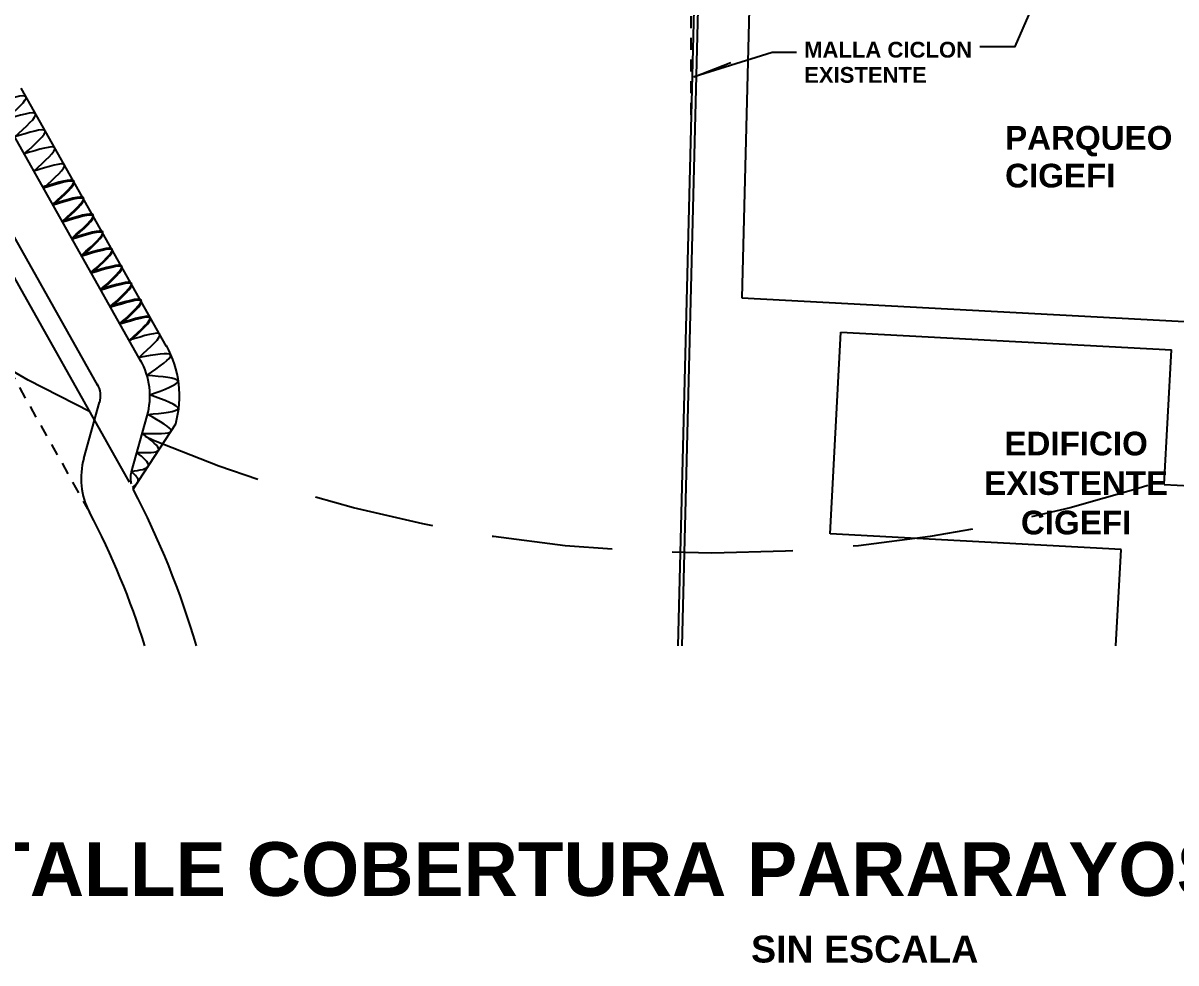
# Model space of a CAD drawing. Extents: x 268 to 383, y 668 to 793.
# Drawn here: x 360.74 to 372.69, y 759.34 to 769.08 of the extents above; entities that cross this region are included whole.
import ezdxf

# ---------------------------------------------------------------- set-up
doc = ezdxf.new("R2010")
doc.units = 0
doc.header["$LTSCALE"] = 0.5
doc.header["$MEASUREMENT"] = 0
doc.linetypes.add('DASHED2', pattern=[0.375, 0.25, -0.125])
doc.linetypes.add('HIDDEN', pattern=[0.375, 0.25, -0.125])
for name, color, linetype in [('2', 1, 'CONTINUOUS'), ('9', 1, 'DASHED2'), ('ACERA', 5, 'CONTINUOUS'), ('CALLE-PROY', 3, 'DASHED2'), ('DISEÑO-CORDON', 3, 'CONTINUOUS'), ('DISEÑO-LINEA-PROPIEDAD', 3, 'CONTINUOUS'), ('EDIF', 7, 'CONTINUOUS'), ('PLUMA2', 1, 'CONTINUOUS'), ('TEXT', 5, 'CONTINUOUS'), ('TEXTO', 7, 'CONTINUOUS'), ('tuberia_alumbrado', 3, 'DASHED2')]:
    doc.layers.add(name, color=color, linetype=linetype)
doc.styles.add('ALR', font='sanssb__.ttf')
doc.styles.add('ALR4', font='sanssb__.ttf')

msp = doc.modelspace()

# ---------------------------------------------------------------- linework, layer by layer
at = {"layer": '2'}
for points in [[(370.658, 768.833), (371.023, 768.833), (371.388, 769.675), (371.249, 769.267)], [(368.757, 768.772), (368.505, 768.772), (367.697, 768.52), (368.079, 768.668)]]:
    msp.add_lwpolyline(points, dxfattribs=at)
at = {"layer": '9', "color": 4}
for p, q in [((367.666, 768.125), (367.666, 769.756)), ((358.831, 768.634, -249.937), (361.414, 764.044, -249.937))]:
    msp.add_line(p, q, dxfattribs=at)
at = {"layer": 'ACERA', "color": 6}
for p, q in [((368.28, 769.747, -249.937), (368.191, 766.231, -249.937)), ((368.191, 766.231, -249.937), (375.09, 765.861, -249.937))]:
    msp.add_line(p, q, dxfattribs=at)
at = {"layer": 'CALLE-PROY', "color": 1, "linetype": 'Continuous'}
for points in [[(360.558, 768.074, -249.937), (360.775, 768.313, -249.937), (360.458, 768.25, -249.937)], [(360.658, 767.897, -249.937), (360.875, 768.137, -249.937), (360.558, 768.074, -249.937)], [(360.757, 767.721, -249.937), (360.974, 767.961, -249.937), (360.658, 767.897, -249.937)], [(360.857, 767.544, -249.937), (361.074, 767.784, -249.937), (360.757, 767.721, -249.937)], [(360.957, 767.368, -249.937), (361.174, 767.608, -249.937), (360.857, 767.544, -249.937)], [(361.054, 767.202), (361.271, 767.442), (360.954, 767.379)], [(361.056, 767.192, -249.937), (361.273, 767.431, -249.937), (360.957, 767.368, -249.937)], [(361.153, 767.026), (361.37, 767.265), (361.054, 767.202)], [(361.156, 767.015, -249.937), (361.373, 767.255, -249.937), (361.056, 767.192, -249.937)], [(361.253, 766.849), (361.47, 767.089), (361.153, 767.026)], [(361.256, 766.839, -249.937), (361.473, 767.078, -249.937), (361.156, 767.015, -249.937)], [(361.353, 766.673), (361.57, 766.913), (361.253, 766.849)], [(361.355, 766.662, -249.937), (361.572, 766.902, -249.937), (361.256, 766.839, -249.937)], [(361.452, 766.496), (361.669, 766.736), (361.353, 766.673)], [(361.455, 766.486, -249.937), (361.672, 766.726, -249.937), (361.355, 766.662, -249.937)], [(361.552, 766.32), (361.769, 766.56), (361.452, 766.496)], [(361.555, 766.309, -249.937), (361.772, 766.549, -249.937), (361.455, 766.486, -249.937)], [(361.652, 766.144), (361.869, 766.383), (361.552, 766.32)], [(361.654, 766.133, -249.937), (361.871, 766.373, -249.937), (361.555, 766.309, -249.937)], [(361.751, 765.967), (361.968, 766.207), (361.652, 766.144)], [(361.754, 765.957, -249.937), (361.971, 766.196, -249.937), (361.654, 766.133, -249.937)], [(361.846, 765.791), (362.063, 766.03), (361.747, 765.967)], [(361.849, 765.78, -249.937), (362.066, 766.02, -249.937), (361.749, 765.957, -249.937)], [(361.946, 765.614), (362.163, 765.854), (361.846, 765.791)], [(362.027, 765.427), (362.273, 765.637), (361.946, 765.614)], [(362.059, 765.225), (362.349, 765.367), (362.027, 765.427)], [(362.035, 765.022), (362.352, 765.084), (362.057, 765.226)], [(361.979, 764.826), (362.278, 764.851), (362.034, 765.023)], [(361.924, 764.629), (362.15, 764.654), (361.979, 764.826)], [(361.869, 764.432), (362.044, 764.491), (361.924, 764.629)], [(361.877, 764.265), (361.938, 764.327), (361.869, 764.432)]]:
    msp.add_spline(points, degree=3, dxfattribs=at)
at = {"layer": 'DISEÑO-CORDON'}
for p, q in [((359.276, 768.885, -249.937), (361.843, 764.322, -249.937)), ((361.964, 765.575, -249.937), (360.458, 768.25, -249.937)), ((361.518, 765.324, -249.937), (360.013, 767.999, -249.937)), ((361.374, 764.567), (361.538, 765.148)), ((361.867, 764.428), (362.03, 765.009))]:
    msp.add_line(p, q, dxfattribs=at)
for centre, radius, start, end in [((361.302, 765.214), 0.757, 344.256, 29.3701), ((361.302, 765.214), 0.246, 344.256, 29.3701), ((362.103, 764.362), 0.757, 164.256, 207.7851), ((354.241, 760.219), 8.13, 17.2143, 27.7851)]:
    msp.add_arc(centre, radius, start, end, dxfattribs=at)
at = {"layer": 'DISEÑO-CORDON', "linetype": 'HIDDEN'}
msp.add_arc((362.103, 764.362), 0.246, 164.256, 207.7851, dxfattribs=at)
at = {"layer": 'DISEÑO-LINEA-PROPIEDAD'}
msp.add_arc((354.241, 760.219), 8.641, 16.1664, 27.7851, dxfattribs=at)
at = {"layer": 'EDIF', "color": 10, "linetype": 'Continuous'}
for p, q in [((369.106, 763.787, -249.937), (369.218, 765.875, -249.937)), ((369.218, 765.875, -249.937), (372.643, 765.692, -249.937)), ((372.568, 764.298, -249.937), (372.643, 765.692, -249.937)), ((372.568, 764.298, -249.937), (374.999, 764.168, -249.937)), ((372.122, 763.625, -249.937), (369.106, 763.787, -249.937)), ((372.068, 762.625, -249.937), (372.122, 763.625, -249.937))]:
    msp.add_line(p, q, dxfattribs=at)
at = {"layer": 'PLUMA2'}
for p, q in [((367.533, 762.625, -249.937), (367.71, 769.732, -249.937)), ((367.575, 762.625, -249.937), (367.752, 769.761, -249.937))]:
    msp.add_line(p, q, dxfattribs=at)
at = {"layer": 'TEXT'}
for p, q in [((362.232, 765.725, -249.937), (360.726, 768.401, -249.937)), ((361.886, 764.247), (362.326, 764.925))]:
    msp.add_line(p, q, dxfattribs=at)
msp.add_arc((361.302, 765.214), 1.064, 344.256, 29.3701, dxfattribs=at)
at = {"layer": 'tuberia_alumbrado', "ltscale": 10}
msp.add_circle((367.881, 778.444), 14.858, dxfattribs=at)

# ---------------------------------------------------------------- texts
at = {"layer": '2', "style": 'ALR4'}
for s, height, p in [('MALLA CICLON', 0.16369, (368.837, 768.719)), ('EXISTENTE', 0.1637, (368.837, 768.458)), ('PARQUEO', 0.2455, (370.919, 767.765)), ('CIGEFI', 0.2455, (370.919, 767.374))]:
    msp.add_text(s, height=height, dxfattribs=at).set_placement(p)
at = {"layer": '2', "insert": (371.655, 764.844, -249.937), "char_height": 0.2455, "width": 6.88939, "attachment_point": 2, "style": 'ALR4'}
msp.add_mtext('EDIFICIO\\PEXISTENTE\\PCIGEFI', dxfattribs=at)
at = {"layer": 'TEXTO', "color": 3, "style": 'ALR'}
for s, height, p in [('DETALLE COBERTURA PARARAYOS', 0.55675, (359.26, 760.035)), ('SIN ESCALA', 0.2784, (368.287, 759.345))]:
    msp.add_text(s, height=height, dxfattribs=at).set_placement(p)

doc.saveas('drawing.dxf')
